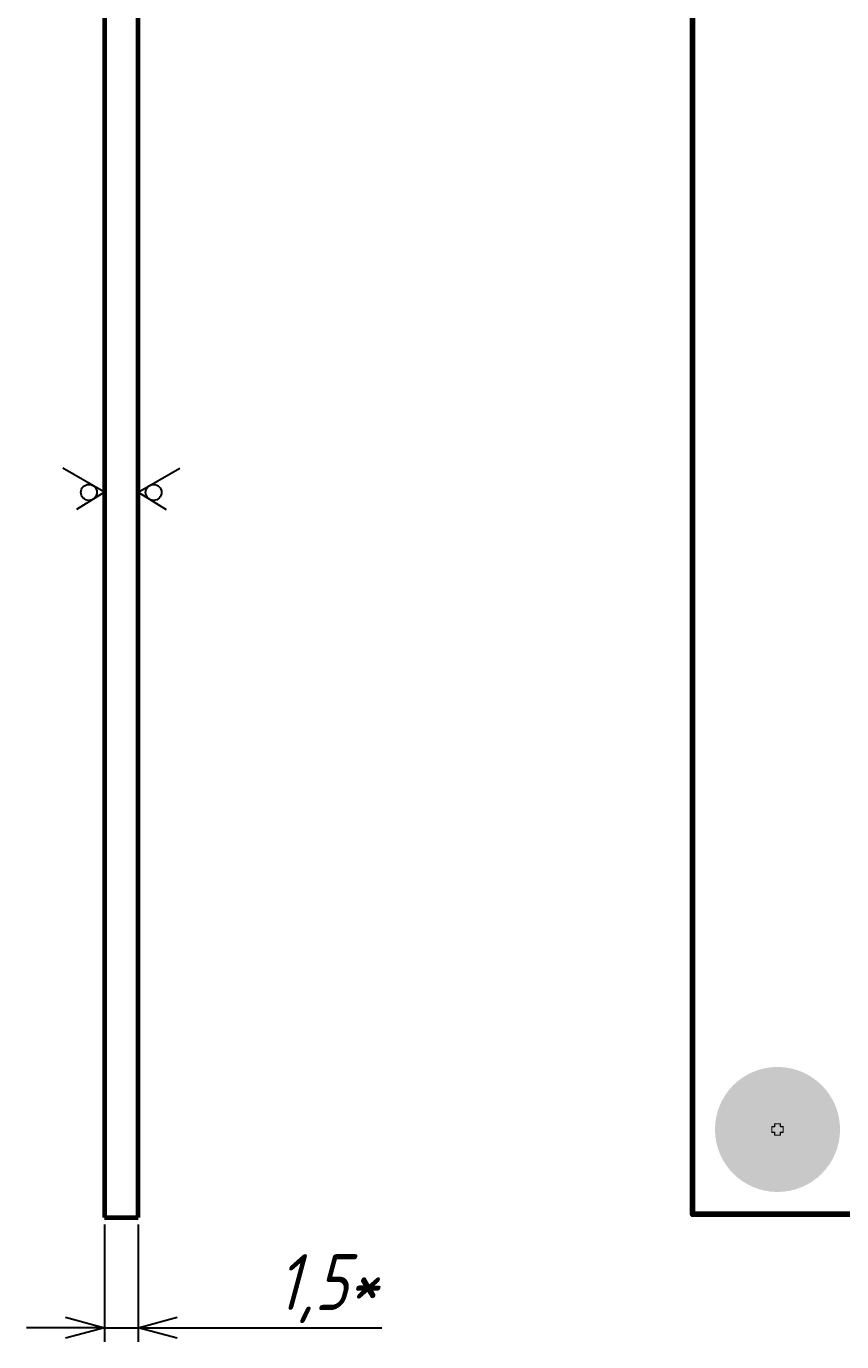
# Model space of a CAD drawing. Header units: millimetres. Extents: x 13 to 607, y 0 to 420.
# Drawn here: x 305.2 to 378.1, y 214.1 to 331.9 of the extents above; entities that cross this region are included whole.
import ezdxf

# ---------------------------------------------------------------- set-up
doc = ezdxf.new("R2010")
doc.units = ezdxf.units.MM
for name, color, linetype in [('BottomLayer', 5, 'Continuous'), ('DrillDrawing', 1, 'Continuous'), ('Mechanical1', 6, 'Continuous'), ('PadHoleLayer', 156, 'Continuous')]:
    doc.layers.add(name, color=color, linetype=linetype)
doc.styles.get("Standard").update_dxf_attribs({"font": 'arial.ttf'})
doc.dimstyles.new('ISO-25', dxfattribs={"dimtxt": 2.5, "dimasz": 3.5, "dimexe": 1.25, "dimexo": 0.625, "dimtad": 1, "dimtxsty": 'Standard', "dimblk": 'OPEN30', "dimcen": 2.5, "dimadec": 0, "dimazin": 0, "dimtfac": 1, "dimtmove": 0, "dimatfit": 3, "dimfxl": 1, "dimarcsym": 0})

# ---------------------------------------------------------------- blocks, each defined once
blk = doc.blocks.new('_Open30')
at = {"color": 0, "linetype": 'ByBlock', "lineweight": -2}
for p, q in [((-1, 0.268), (0, 0)), ((0, 0), (-1, -0.268)), ((0, 0), (-1, 0))]:
    blk.add_line(p, q, dxfattribs=at)
blk = doc.blocks.new('*D4')
at = {"color": 0, "lineweight": -2, "transparency": 16777216}
for p, q in [((312.16, 224.63), (312.16, 214.15)), ((315.16, 224.63), (315.16, 214.15)), ((308.66, 215.4), (305.16, 215.4)), ((312.16, 215.4), (315.16, 215.4)), ((318.66, 215.4), (336.95, 215.4))]:
    blk.add_line(p, q, dxfattribs=at)
at = {"layer": 'Defpoints', "color": 0, "transparency": 16777216}
for p in [(312.16, 225.25), (315.16, 225.25), (315.16, 215.4)]:
    blk.add_point(p, dxfattribs=at)
at = {"color": 0, "lineweight": -2, "transparency": 16777216, "xscale": 3.5, "yscale": 3.5, "zscale": 3.5}
blk.add_blockref('_Open30', (312.16, 215.4), dxfattribs=at)
at = {"color": 0, "lineweight": -2, "transparency": 16777216, "xscale": 3.5, "yscale": 3.5, "zscale": 3.5, "rotation": 180}
blk.add_blockref('_Open30', (315.16, 215.4), dxfattribs=at)
at = {"color": 0, "transparency": 16777216, "insert": (332.06, 218.9), "char_height": 2.5, "attachment_point": 5}
blk.add_mtext('{\\fGOST type A|b0|i1|c204|p34;\\H2x;1,5*}', dxfattribs=at)

msp = doc.modelspace()

# ---------------------------------------------------------------- hatches: boundary and pattern name
at = {"layer": 'BottomLayer'}
h = msp.add_hatch(color=5, dxfattribs=at)
edge = h.paths.add_edge_path()
edge.add_arc((372.345, 233.14), 5.594, 0, 360, ccw=False)
at = {"layer": 'PadHoleLayer'}
h = msp.add_hatch(color=156, dxfattribs=at)
edge = h.paths.add_edge_path()
edge.add_arc((372.345, 233.14), 3.197, 0, 360, ccw=False)

# ---------------------------------------------------------------- linework, layer by layer
for p, q in [((312.143, 290.175), (308.415, 292.311)), ((315.158, 290.175), (318.885, 292.311)), ((312.143, 290.175), (309.647, 288.607)), ((315.158, 290.175), (317.653, 288.607))]:
    msp.add_line(p, q)
for centre in [(310.757, 290.147), (316.544, 290.147)]:
    msp.add_circle(centre, 0.713)
at = {"layer": 'BottomLayer'}
for p, q in [((364.753, 357.409), (364.753, 225.548)), ((364.753, 225.548), (534.574, 225.548))]:
    msp.add_line(p, q, dxfattribs=at)
at = {"layer": 'DrillDrawing', "const_width": 0.101}
for points in [[(372.092, 233.394), (371.838, 233.394)], [(371.838, 232.886), (371.838, 233.394)], [(372.599, 233.648), (372.092, 233.648)], [(372.092, 233.394), (372.092, 233.648)], [(372.599, 233.394), (372.599, 233.648)], [(372.853, 233.394), (372.599, 233.394)], [(372.853, 232.886), (372.853, 233.394)], [(372.092, 232.886), (371.838, 232.886)], [(372.092, 232.633), (372.092, 232.886)], [(372.599, 232.633), (372.092, 232.633)], [(372.853, 232.886), (372.599, 232.886)], [(372.599, 232.633), (372.599, 232.886)]]:
    msp.add_lwpolyline(points, dxfattribs=at)
at = {"layer": 'DrillDrawing', "const_width": 0.0507}
for points in [[(371.863, 233.394, -1), (371.813, 233.394, -1)], [(371.863, 233.394, -1), (371.813, 233.394, -1)], [(372.117, 233.648, -1), (372.066, 233.648, -1)], [(372.117, 233.648, -1), (372.066, 233.648, -1)], [(372.117, 233.394, -1), (372.066, 233.394, -1)], [(372.117, 233.394, -1), (372.066, 233.394, -1)], [(372.625, 233.648, -1), (372.574, 233.648, -1)], [(372.625, 233.648, -1), (372.574, 233.648, -1)], [(372.625, 233.394, -1), (372.574, 233.394, -1)], [(372.625, 233.394, -1), (372.574, 233.394, -1)], [(372.878, 233.394, -1), (372.828, 233.394, -1)], [(372.878, 233.394, -1), (372.828, 233.394, -1)], [(371.863, 232.886, -1), (371.813, 232.886, -1)], [(371.863, 232.886, -1), (371.813, 232.886, -1)], [(372.117, 232.886, -1), (372.066, 232.886, -1)], [(372.117, 232.886, -1), (372.066, 232.886, -1)], [(372.117, 232.633, -1), (372.066, 232.633, -1)], [(372.117, 232.633, -1), (372.066, 232.633, -1)], [(372.625, 232.886, -1), (372.574, 232.886, -1)], [(372.625, 232.886, -1), (372.574, 232.886, -1)], [(372.625, 232.633, -1), (372.574, 232.633, -1)], [(372.625, 232.633, -1), (372.574, 232.633, -1)], [(372.878, 232.886, -1), (372.828, 232.886, -1)], [(372.878, 232.886, -1), (372.828, 232.886, -1)]]:
    msp.add_lwpolyline(points, format="xyb", close=True, dxfattribs=at)
at = {"layer": 'Mechanical1', "lineweight": 60}
for p, q in [((312.158, 357.452), (312.158, 225.251)), ((315.158, 225.251), (315.158, 357.452)), ((312.158, 225.251), (315.158, 225.251))]:
    msp.add_line(p, q, dxfattribs=at)
at = {"layer": 'Mechanical1', "const_width": 0.507}
for points in [[(364.753, 225.548), (364.753, 357.409)], [(534.574, 225.548), (364.753, 225.548)]]:
    msp.add_lwpolyline(points, dxfattribs=at)
at = {"layer": 'Mechanical1', "const_width": 0.254}
msp.add_lwpolyline([(364.88, 225.548, -1), (364.627, 225.548, -1)], format="xyb", close=True, dxfattribs=at)
msp.add_lwpolyline([(364.88, 225.548, -1), (364.627, 225.548, -1)], format="xyb", close=True, dxfattribs=at)

# ---------------------------------------------------------------- dimensions: what is measured, and where the dimension line sits
dim = msp.add_linear_dim(base=(315.158, 215.399), p1=(312.158, 225.251), p2=(315.158, 225.251), text='{\\fGOST type A|b0|i1|c204|p34;\\H2x;1,5*}', dimstyle='ISO-25')
dim.commit()
dim.dimension.update_dxf_attribs({"geometry": '*D4', "text_midpoint": (332.056, 215.399), "dimtype": 160})

doc.saveas('drawing.dxf')
